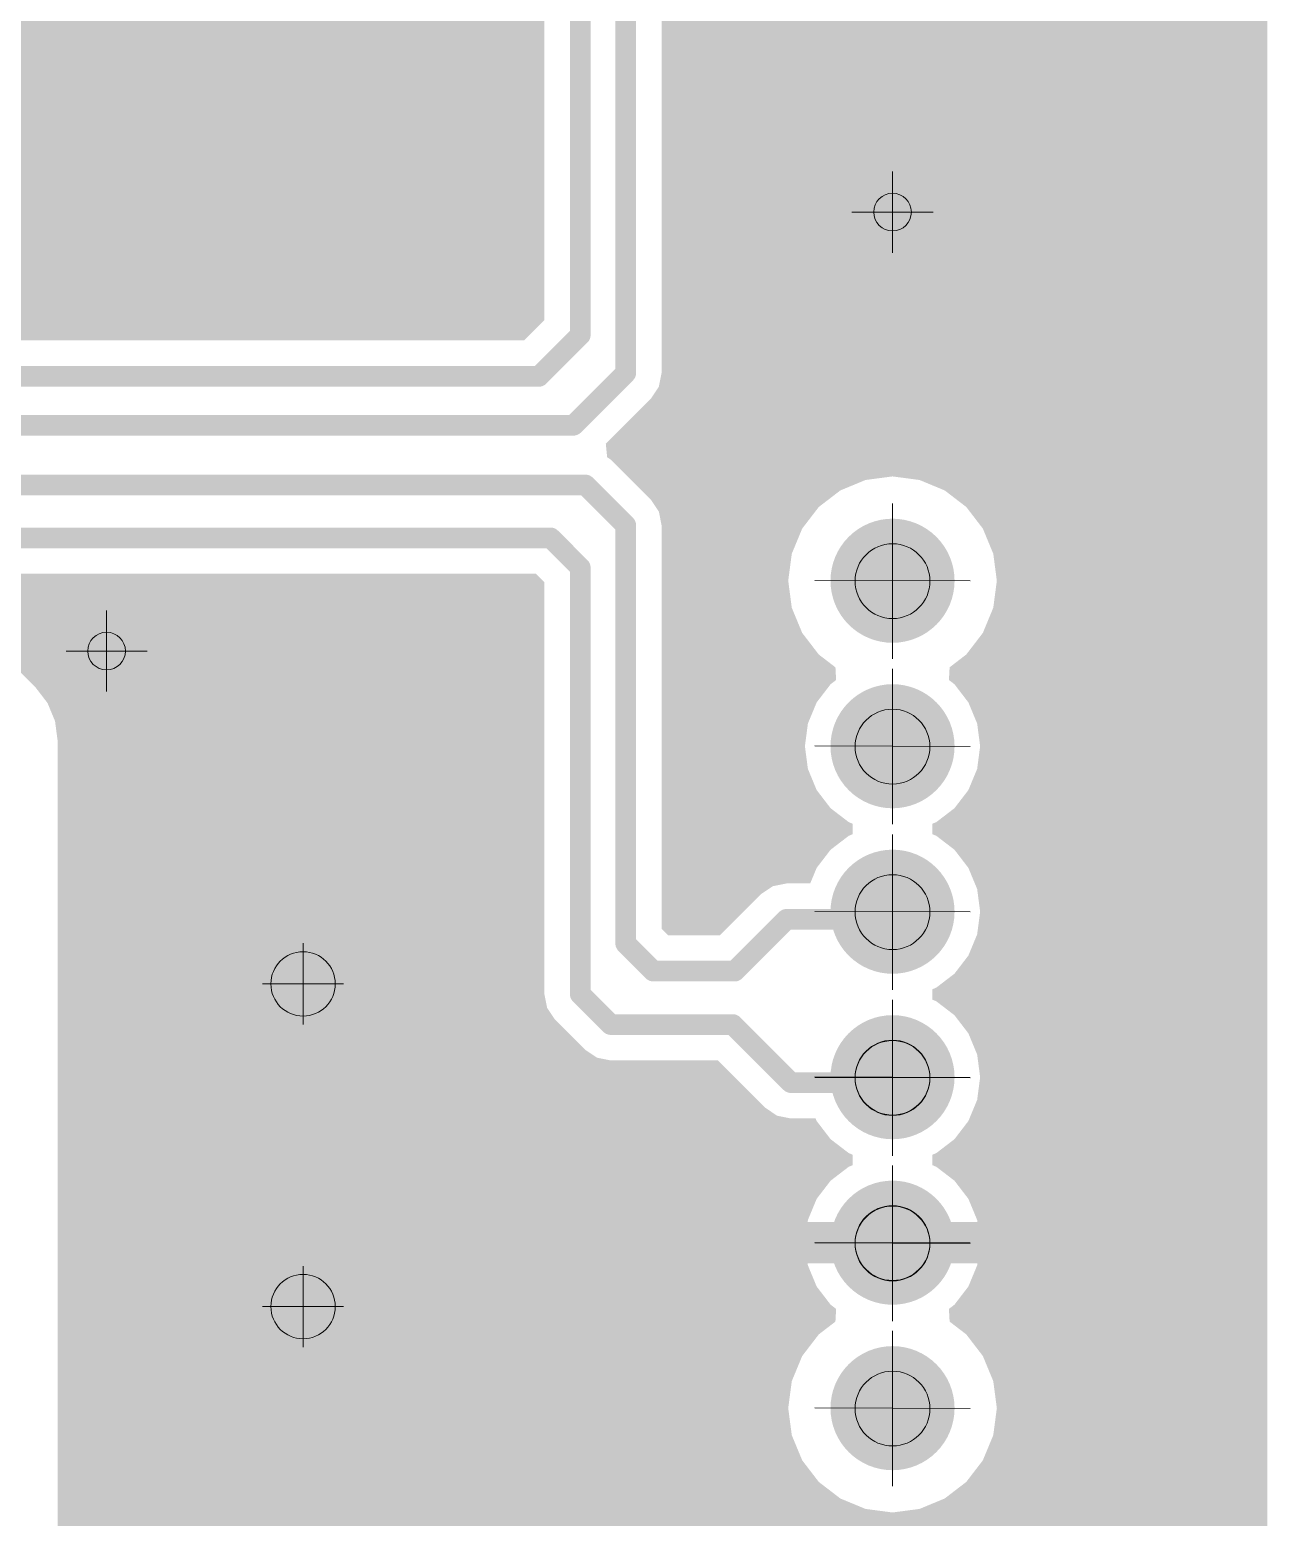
# Model space of a CAD drawing. Header units: inches. Extents: x -14 to 5184, y -66 to 1689.
# Drawn here: x 2331.32 to 2361.19, y 670.75 to 706.64 of the extents above; entities that cross this region are included whole.
import ezdxf

# ---------------------------------------------------------------- set-up
doc = ezdxf.new("R2010")
doc.units = ezdxf.units.IN
doc.header["$MEASUREMENT"] = 0
doc.layers.add('DRILL', color=7, linetype='Continuous', true_color=0xffffff)
doc.layers.add('Drill Gost', color=7, linetype='Continuous')
doc.layers.add('Poligon', color=7, linetype='Continuous')

# ---------------------------------------------------------------- blocks, each defined once
blk = doc.blocks.new('ROUND_4')
at = {"const_width": 0.015748}
blk.add_lwpolyline([(-0.007874, 0, 1), (0.007874, 0, 1)], format="xyb", close=True, dxfattribs=at)
blk = doc.blocks.new('ROUND_26')
at = {"const_width": 0.01969}
blk.add_lwpolyline([(-0.00984, 0, 1), (0.00984, 0, 1)], format="xyb", close=True, dxfattribs=at)
blk = doc.blocks.new('ROUND_23')
at = {"const_width": 0.02953}
blk.add_lwpolyline([(-0.01476, 0, 1), (0.01476, 0, 1)], format="xyb", close=True, dxfattribs=at)
blk = doc.blocks.new('ROUND_5')
at = {"const_width": 0.00492}
blk.add_lwpolyline([(-0.00246, 0, 1), (0.00246, 0, 1)], format="xyb", close=True, dxfattribs=at)
blk = doc.blocks.new('ROUND_32')
at = {"const_width": 0.007874}
blk.add_lwpolyline([(-0.003937, 0, 1), (0.003937, 0, 1)], format="xyb", close=True, dxfattribs=at)
blk = doc.blocks.new('ROUND_8')
at = {"const_width": 0.01181}
blk.add_lwpolyline([(-0.00591, 0, 1), (0.00591, 0, 1)], format="xyb", close=True, dxfattribs=at)

msp = doc.modelspace()

# ---------------------------------------------------------------- hatches: boundary and pattern name
at = {"layer": 'Drill Gost', "lineweight": 9, "transparency": 33554457}
h = msp.add_hatch(color=256, dxfattribs=at)
h.dxf.hatch_style = 1
h.paths.add_polyline_path([(2353.048, 693.3414), (2352.1451, 693.3444), (2352.1451, 694.2372, -0.4118954)])
h.paths.add_polyline_path([(2352.1451, 693.3444), (2352.1451, 692.4313, -0.4142136), (2351.2421, 693.3343, -0.0036367), (2351.2422, 693.3474)])
h = msp.add_hatch(color=256, dxfattribs=at)
h.dxf.hatch_style = 1
h.paths.add_polyline_path([(2353.048, 693.3414), (2352.1451, 693.3444), (2352.1451, 694.2372, -0.4118954)])
h = msp.add_hatch(color=256, dxfattribs=at)
h.dxf.hatch_style = 1
h.paths.add_polyline_path([(2353.0478, 689.3484), (2352.1449, 689.3514), (2352.1449, 690.2442, -0.4118954)])
h.paths.add_polyline_path([(2352.1449, 689.3514), (2352.1449, 688.4383, -0.4142136), (2351.242, 689.3412, -0.0036367), (2351.2421, 689.3544)])
h = msp.add_hatch(color=256, dxfattribs=at)
h.dxf.hatch_style = 1
h.paths.add_polyline_path([(2353.0479, 689.3484), (2352.145, 689.3514), (2352.145, 690.2442, -0.4118954)])
h = msp.add_hatch(color=256, dxfattribs=at)
h.dxf.hatch_style = 1
h.paths.add_polyline_path([(2353.048, 685.3552), (2352.1451, 685.3582), (2352.1451, 686.251, -0.4118954)])
h.paths.add_polyline_path([(2352.1451, 685.3582), (2352.1451, 684.4452, -0.4142136), (2351.2421, 685.3481, -0.0036367), (2351.2422, 685.3612)])
h = msp.add_hatch(color=256, dxfattribs=at)
h.dxf.hatch_style = 1
h.paths.add_polyline_path([(2353.048, 685.3552), (2352.1451, 685.3582), (2352.1451, 686.251, -0.4118954)])
at = {"layer": 'Drill Gost', "transparency": 33554457}
h = msp.add_hatch(color=256, dxfattribs=at)
h.dxf.hatch_style = 1
h.paths.add_polyline_path([(2338.6966, 683.6157), (2337.9194, 683.6157), (2337.9194, 684.3929, -0.4142136)])
at = {"layer": 'Drill Gost', "lineweight": 9, "transparency": 33554457}
h = msp.add_hatch(color=256, dxfattribs=at)
h.dxf.hatch_style = 1
h.paths.add_polyline_path([(2353.0478, 681.3518), (2352.1449, 681.3548), (2352.1449, 682.2476, -0.4118954)])
h.paths.add_polyline_path([(2352.1449, 681.3548), (2352.1449, 680.4417, -0.4142136), (2351.242, 681.3447, -0.0036367), (2351.2421, 681.3578)])
h = msp.add_hatch(color=256, dxfattribs=at)
h.dxf.hatch_style = 1
h.paths.add_polyline_path([(2353.0479, 681.362), (2352.145, 681.3649), (2352.145, 682.2577, -0.4118954)])
h = msp.add_hatch(color=256, dxfattribs=at)
h.dxf.hatch_style = 1
h.paths.add_polyline_path([(2353.048, 677.3587), (2352.1451, 677.3617), (2352.1451, 678.2544, -0.4118954)])
h.paths.add_polyline_path([(2352.1451, 677.3617), (2352.1451, 676.4486, -0.4142136), (2351.2422, 677.3515, -0.0036367), (2351.2422, 677.3646)])
h = msp.add_hatch(color=256, dxfattribs=at)
h.dxf.hatch_style = 1
h.paths.add_polyline_path([(2353.048, 677.3688), (2352.1451, 677.3718), (2352.1451, 678.2646, -0.4118954)])
at = {"layer": 'Drill Gost', "transparency": 33554457}
h = msp.add_hatch(color=256, dxfattribs=at)
h.dxf.hatch_style = 1
h.paths.add_polyline_path([(2338.6966, 675.829), (2337.9194, 675.829), (2337.9194, 676.6061, -0.4142136)])
at = {"layer": 'Drill Gost', "lineweight": 9, "transparency": 33554457}
h = msp.add_hatch(color=256, dxfattribs=at)
h.dxf.hatch_style = 1
h.paths.add_polyline_path([(2353.048, 673.3756), (2352.1451, 673.3786), (2352.1451, 674.2714, -0.4118954)])
h.paths.add_polyline_path([(2352.1451, 673.3786), (2352.1451, 672.4656, -0.4142136), (2351.2422, 673.3685, -0.0036367), (2351.2422, 673.3816)])
h = msp.add_hatch(color=256, dxfattribs=at)
h.dxf.hatch_style = 1
h.paths.add_polyline_path([(2352.1451, 674.2714, -0.4118954), (2353.048, 673.3756), (2352.1451, 673.3786)])

# ---------------------------------------------------------------- linework, layer by layer
at = {"const_width": 0.4991}
for points in [[(2344.6081, 699.2708), (2344.6081, 721.9076)], [(2345.7062, 698.3566), (2345.7062, 721.1643)], [(2344.6081, 699.2708), (2343.6133, 698.276)], [(2343.6133, 698.276), (2300.4521, 698.276)], [(2345.7062, 698.3566), (2344.4452, 697.0956)], [(2344.4452, 697.0956), (2300.3511, 697.0956)], [(2344.7349, 695.6543), (2313.4493, 695.6543)], [(2345.7062, 694.6829), (2344.7349, 695.6543)], [(2345.7062, 684.5901), (2345.7062, 694.6829)], [(2343.8941, 694.3771), (2314.0814, 694.3771)], [(2344.6081, 693.6631), (2343.8941, 694.3771)], [(2344.6081, 683.3701), (2344.6081, 693.6631)], [(2349.588, 685.1745), (2348.3374, 683.9239)], [(2352.0781, 685.1745), (2349.588, 685.1745)], [(2346.3724, 683.9239), (2345.7062, 684.5901)], [(2348.3374, 683.9239), (2346.3724, 683.9239)], [(2345.3433, 682.6349), (2344.6081, 683.3701)], [(2348.2912, 682.6349), (2345.3433, 682.6349)], [(2349.6922, 681.234), (2348.2912, 682.6349)], [(2352.1307, 681.234), (2349.6922, 681.234)]]:
    msp.add_lwpolyline(points, dxfattribs=at)
at = {"layer": 'Drill Gost', "lineweight": 9, "transparency": 33554457}
for p, q in [((2352.1451, 702.2395), (2352.1451, 703.2187)), ((2352.1451, 702.2395), (2351.1659, 702.2395)), ((2352.1451, 702.2395), (2352.1451, 701.2602)), ((2352.1451, 702.2395), (2353.1244, 702.2395)), ((2352.1451, 695.2082), (2352.1451, 691.4603)), ((2352.1451, 695.2082), (2352.1451, 691.4603)), ((2354.019, 693.3382), (2350.2712, 693.3506)), ((2354.019, 693.3382), (2350.2712, 693.3506)), ((2333.1775, 691.6474), (2333.1775, 692.6267)), ((2333.1775, 691.6474), (2332.1983, 691.6474)), ((2333.1775, 691.6474), (2333.1775, 690.6682)), ((2333.1775, 691.6474), (2334.1568, 691.6474)), ((2352.1449, 691.2152), (2352.1449, 687.4673)), ((2352.145, 691.2152), (2352.145, 687.4673)), ((2354.0189, 689.3452), (2350.2711, 689.3576)), ((2354.0189, 689.3452), (2350.2711, 689.3576)), ((2352.1451, 687.222), (2352.1451, 683.4742)), ((2352.1451, 687.222), (2352.1451, 683.4742)), ((2354.019, 685.352), (2350.2712, 685.3644)), ((2354.019, 685.352), (2350.2712, 685.3644)), ((2337.9194, 683.6157), (2337.9194, 684.595)), ((2337.9194, 683.6157), (2336.9402, 683.6157)), ((2337.9194, 683.6157), (2337.9194, 682.6365)), ((2337.9194, 683.6157), (2338.8987, 683.6157)), ((2352.1449, 683.2186), (2352.1449, 679.4707)), ((2352.145, 683.2287), (2352.145, 679.4809)), ((2354.0189, 681.3587), (2350.2711, 681.3712)), ((2354.0189, 681.3486), (2350.2711, 681.361)), ((2352.1451, 679.2356), (2352.1451, 675.4877)), ((2352.1451, 679.2254), (2352.1451, 675.4776)), ((2354.019, 677.3554), (2350.2712, 677.3679)), ((2354.019, 677.3656), (2350.2713, 677.378)), ((2337.9194, 675.829), (2337.9194, 676.8082)), ((2337.9194, 675.829), (2336.9402, 675.829)), ((2337.9194, 675.829), (2337.9194, 674.8497)), ((2337.9194, 675.829), (2338.8987, 675.829)), ((2352.1451, 675.2424), (2352.1451, 671.4946)), ((2352.1451, 675.2424), (2352.1451, 671.4946)), ((2354.019, 673.3724), (2350.2712, 673.3848)), ((2354.019, 673.3724), (2350.2713, 673.3848))]:
    msp.add_line(p, q, dxfattribs=at)
for centre, radius in [((2352.1451, 702.2395), 0.4542), ((2352.1451, 693.3343), 0.9029), ((2352.1451, 693.3343), 0.9029), ((2333.1775, 691.6474), 0.4542), ((2352.145, 689.3412), 0.9029), ((2352.1449, 689.3412), 0.9029), ((2352.1451, 685.3481), 0.9029), ((2352.1451, 685.3481), 0.9029), ((2337.9194, 683.6157), 0.7771), ((2352.145, 681.3548), 0.9029), ((2352.1449, 681.3447), 0.9029), ((2352.1451, 677.3617), 0.9029), ((2352.1451, 677.3515), 0.9029), ((2337.9194, 675.829), 0.7771), ((2352.1451, 673.3685), 0.9029), ((2352.1451, 673.3685), 0.9029)]:
    msp.add_circle(centre, radius, dxfattribs=at)
at = {"layer": 'Poligon', "color": 252}
for points in [[(2361.1886, 698.3566), (2361.1886, 709.7939), (2346.5714, 698.3566), (2346.5714, 709.7939)], [(2343.743, 706.4584), (2343.743, 707.6521), (2290.9681, 706.4584), (2292.1618, 707.6521)], [(2343.743, 706.2709), (2343.743, 706.4584), (2290.6874, 706.2709), (2290.9681, 706.4584)], [(2343.743, 705.8494), (2343.743, 706.0734), (2286.7139, 705.8494), (2287.0059, 706.0734)], [(2343.743, 706.0734), (2343.743, 706.205), (2287.0059, 706.0734), (2287.1069, 706.205)], [(2343.743, 706.205), (2343.743, 706.2709), (2290.3563, 706.205), (2290.6874, 706.2709)], [(2343.743, 705.6606), (2343.743, 705.7086), (2286.0091, 705.6606), (2286.374, 705.7086)], [(2343.743, 705.7086), (2343.743, 705.8494), (2286.374, 705.7086), (2286.7139, 705.8494)], [(2343.743, 703.8378), (2343.743, 705.6606), (2284.5282, 703.8378), (2284.5282, 705.6606)], [(2343.743, 703.7898), (2343.743, 703.8378), (2304.7443, 703.7898), (2304.3795, 703.8378)], [(2343.743, 703.649), (2343.743, 703.7898), (2305.0843, 703.649), (2304.7443, 703.7898)], [(2343.743, 703.425), (2343.743, 703.649), (2305.3762, 703.425), (2305.0843, 703.649)], [(2343.743, 703.133), (2343.743, 703.425), (2305.6002, 703.133), (2305.3762, 703.425)], [(2343.743, 702.793), (2343.743, 703.133), (2305.7411, 702.793), (2305.6002, 703.133)], [(2343.743, 702.4282), (2343.743, 702.793), (2305.7891, 702.4282), (2305.7411, 702.793)], [(2343.743, 702.0634), (2343.743, 702.4282), (2305.7411, 702.0634), (2305.7891, 702.4282)], [(2343.743, 701.4314), (2343.743, 701.7234), (2305.3762, 701.4314), (2305.6002, 701.7234)], [(2343.743, 701.7234), (2343.743, 702.0634), (2305.6002, 701.7234), (2305.7411, 702.0634)], [(2343.743, 701.2074), (2343.743, 701.4314), (2305.0843, 701.2074), (2305.3762, 701.4314)], [(2343.743, 700.6472), (2343.743, 701.0186), (2284.5282, 700.6472), (2284.5282, 701.0186)], [(2343.743, 701.0186), (2343.743, 701.0666), (2304.3795, 701.0186), (2304.7443, 701.0666)], [(2343.743, 701.0666), (2343.743, 701.2074), (2304.7443, 701.0666), (2305.0843, 701.2074)], [(2343.743, 700.5992), (2343.743, 700.6472), (2298.4531, 700.5992), (2298.0883, 700.6472)], [(2343.743, 700.4583), (2343.743, 700.5992), (2298.7931, 700.4583), (2298.4531, 700.5992)], [(2343.743, 700.2343), (2343.743, 700.4583), (2299.0851, 700.2343), (2298.7931, 700.4583)], [(2343.743, 700.099), (2343.743, 700.2343), (2299.1889, 700.099), (2299.0851, 700.2343)], [(2343.743, 700.0331), (2343.743, 700.099), (2299.8254, 700.0331), (2299.4944, 700.099)], [(2343.743, 699.8456), (2343.743, 700.0331), (2300.1061, 699.8456), (2299.8254, 700.0331)], [(2343.743, 699.6292), (2343.743, 699.8456), (2300.3225, 699.6292), (2300.1061, 699.8456)], [(2343.255, 699.1412), (2343.743, 699.6292), (2300.8105, 699.1412), (2300.3225, 699.6292)], [(2361.1886, 698.0255), (2361.1886, 698.3566), (2346.5055, 698.0255), (2346.5714, 698.3566)], [(2361.1886, 697.7449), (2361.1886, 698.0255), (2346.318, 697.7449), (2346.5055, 698.0255)], [(2361.1886, 696.6521), (2361.1886, 697.7449), (2345.2252, 696.6521), (2346.318, 697.7449)], [(2361.1886, 696.3257), (2361.1886, 696.6521), (2345.2574, 696.3257), (2345.2252, 696.6521)], [(2361.1886, 696.266), (2361.1886, 696.3257), (2345.3467, 696.266), (2345.2574, 696.3257)], [(2361.1886, 695.8611), (2361.1886, 696.266), (2345.7516, 695.8611), (2345.3467, 696.266)], [(2351.4936, 695.7753), (2352.1451, 695.8611), (2345.8374, 695.7753), (2345.7516, 695.8611)], [(2350.8865, 695.5238), (2351.4936, 695.7753), (2346.0888, 695.5238), (2345.8374, 695.7753)], [(2361.1886, 695.7753), (2361.1886, 695.8611), (2352.7966, 695.7753), (2352.1451, 695.8611)], [(2361.1886, 695.5238), (2361.1886, 695.7753), (2353.4038, 695.5238), (2352.7966, 695.7753)], [(2350.5879, 695.2947), (2350.8865, 695.5238), (2346.318, 695.2947), (2346.0888, 695.5238)], [(2350.3652, 695.1238), (2350.5879, 695.2947), (2346.4322, 695.1238), (2346.318, 695.2947)], [(2361.1886, 695.1238), (2361.1886, 695.5238), (2353.9251, 695.1238), (2353.4038, 695.5238)], [(2350.2809, 695.014), (2350.3652, 695.1238), (2346.5055, 695.014), (2346.4322, 695.1238)], [(2350.0269, 694.6829), (2350.2809, 695.014), (2346.5714, 694.6829), (2346.5055, 695.014)], [(2361.1886, 694.6025), (2361.1886, 695.1238), (2354.3251, 694.6025), (2353.9251, 695.1238)], [(2349.9651, 694.6025), (2350.0269, 694.6829), (2346.5714, 694.6025), (2346.5714, 694.6829)], [(2349.7137, 693.9954), (2349.9651, 694.6025), (2346.5714, 693.9954), (2346.5714, 694.6025)], [(2361.1886, 693.9954), (2361.1886, 694.6025), (2354.5766, 693.9954), (2354.3251, 694.6025)], [(2349.6279, 693.3439), (2349.7137, 693.9954), (2346.5714, 693.3439), (2346.5714, 693.9954)], [(2361.1886, 693.3439), (2361.1886, 693.9954), (2354.6624, 693.3439), (2354.5766, 693.9954)], [(2343.743, 693.3047), (2343.5358, 693.5119), (2328.919, 693.3047), (2328.9893, 693.5119)], [(2343.743, 693.2584), (2343.743, 693.3047), (2328.9032, 693.2584), (2328.919, 693.3047)], [(2343.743, 693.0234), (2343.743, 693.2584), (2329.2094, 693.0234), (2328.9032, 693.2584)], [(2349.7137, 692.6923), (2349.6279, 693.3439), (2346.5714, 692.6923), (2346.5714, 693.3439)], [(2361.1886, 692.6923), (2361.1886, 693.3439), (2354.5766, 692.6923), (2354.6624, 693.3439)], [(2343.743, 690.7683), (2343.743, 693.0234), (2331.4646, 690.7683), (2329.2094, 693.0234)], [(2349.9651, 692.0852), (2349.7137, 692.6923), (2346.5714, 692.0852), (2346.5714, 692.6923)], [(2361.1886, 692.0852), (2361.1886, 692.6923), (2354.3251, 692.0852), (2354.5766, 692.6923)], [(2350.3652, 691.5639), (2349.9651, 692.0852), (2346.5714, 691.5639), (2346.5714, 692.0852)], [(2361.1886, 691.5639), (2361.1886, 692.0852), (2353.9251, 691.5639), (2354.3251, 692.0852)], [(2350.7672, 691.2554), (2350.3652, 691.5639), (2346.5714, 691.2554), (2346.5714, 691.5639)], [(2361.1886, 691.2554), (2361.1886, 691.5639), (2353.5231, 691.2554), (2353.9251, 691.5639)], [(2350.7841, 690.9488), (2350.7672, 691.2554), (2346.5714, 690.9488), (2346.5714, 691.2554)], [(2361.1886, 690.9488), (2361.1886, 691.2554), (2353.5062, 690.9488), (2353.5231, 691.2554)], [(2343.743, 690.3929), (2343.743, 690.7683), (2331.7526, 690.3929), (2331.4646, 690.7683)], [(2350.65, 690.8459), (2350.7841, 690.9488), (2346.5714, 690.8459), (2346.5714, 690.9488)], [(2350.3139, 690.408), (2350.65, 690.8459), (2346.5714, 690.408), (2346.5714, 690.8459)], [(2361.1886, 690.8459), (2361.1886, 690.9488), (2353.6403, 690.8459), (2353.5062, 690.9488)], [(2361.1886, 690.408), (2361.1886, 690.8459), (2353.9763, 690.408), (2353.6403, 690.8459)], [(2343.743, 689.9558), (2343.743, 690.3929), (2331.9336, 689.9558), (2331.7526, 690.3929)], [(2350.1027, 689.898), (2350.3139, 690.408), (2346.5714, 689.898), (2346.5714, 690.408)], [(2361.1886, 689.898), (2361.1886, 690.408), (2354.1876, 689.898), (2353.9763, 690.408)], [(2343.743, 689.4867), (2343.743, 689.9558), (2331.9954, 689.4867), (2331.9336, 689.9558)], [(2350.0307, 689.3507), (2350.1027, 689.898), (2346.5714, 689.3507), (2346.5714, 689.898)], [(2361.1886, 689.3507), (2361.1886, 689.898), (2354.2596, 689.3507), (2354.1876, 689.898)], [(2343.743, 683.3701), (2343.743, 689.4867), (2331.9954, 683.3701), (2331.9954, 689.4867)], [(2350.1027, 688.8035), (2350.0307, 689.3507), (2346.5714, 688.8035), (2346.5714, 689.3507)], [(2361.1886, 688.8035), (2361.1886, 689.3507), (2354.1876, 688.8035), (2354.2596, 689.3507)], [(2350.3139, 688.2935), (2350.1027, 688.8035), (2346.5714, 688.2935), (2346.5714, 688.8035)], [(2361.1886, 688.2935), (2361.1886, 688.8035), (2353.9763, 688.2935), (2354.1876, 688.8035)], [(2350.65, 687.8556), (2350.3139, 688.2935), (2346.5714, 687.8556), (2346.5714, 688.2935)], [(2361.1886, 687.8556), (2361.1886, 688.2935), (2353.6403, 687.8556), (2353.9763, 688.2935)], [(2351.0879, 687.5196), (2350.65, 687.8556), (2346.5714, 687.5196), (2346.5714, 687.8556)], [(2361.1886, 687.5196), (2361.1886, 687.8556), (2353.2024, 687.5196), (2353.6403, 687.8556)], [(2351.1811, 687.481), (2351.0879, 687.5196), (2346.5714, 687.481), (2346.5714, 687.5196)], [(2351.1811, 687.2274), (2351.1811, 687.481), (2346.5714, 687.2274), (2346.5714, 687.481)], [(2361.1886, 687.481), (2361.1886, 687.5196), (2353.1092, 687.481), (2353.2024, 687.5196)], [(2361.1886, 687.2274), (2361.1886, 687.481), (2353.1092, 687.2274), (2353.1092, 687.481)], [(2351.0879, 687.1888), (2351.1811, 687.2274), (2346.5714, 687.1888), (2346.5714, 687.2274)], [(2350.65, 686.8528), (2351.0879, 687.1888), (2346.5714, 686.8528), (2346.5714, 687.1888)], [(2361.1886, 687.1888), (2361.1886, 687.2274), (2353.2024, 687.1888), (2353.1092, 687.2274)], [(2361.1886, 686.8528), (2361.1886, 687.1888), (2353.6403, 686.8528), (2353.2024, 687.1888)], [(2350.3139, 686.4149), (2350.65, 686.8528), (2346.5714, 686.4149), (2346.5714, 686.8528)], [(2361.1886, 686.4149), (2361.1886, 686.8528), (2353.9763, 686.4149), (2353.6403, 686.8528)], [(2350.1585, 686.0397), (2350.3139, 686.4149), (2346.5714, 686.0397), (2346.5714, 686.4149)], [(2361.1886, 685.9049), (2361.1886, 686.4149), (2354.1876, 685.9049), (2353.9763, 686.4149)], [(2349.2569, 685.9738), (2349.588, 686.0397), (2346.5714, 685.9738), (2346.5714, 686.0397)], [(2348.9762, 685.7863), (2349.2569, 685.9738), (2346.5714, 685.7863), (2346.5714, 685.9738)], [(2348.1384, 684.9484), (2348.9762, 685.7863), (2346.5714, 684.9484), (2346.5714, 685.7863)], [(2361.1886, 685.3576), (2361.1886, 685.9049), (2354.2596, 685.3576), (2354.1876, 685.9049)], [(2361.1886, 684.8104), (2361.1886, 685.3576), (2354.1876, 684.8104), (2354.2596, 685.3576)], [(2347.979, 684.7891), (2348.1384, 684.9484), (2346.7307, 684.7891), (2346.5714, 684.9484)], [(2361.1886, 684.3004), (2361.1886, 684.8104), (2353.9763, 684.3004), (2354.1876, 684.8104)], [(2361.1886, 683.8625), (2361.1886, 684.3004), (2353.6403, 683.8625), (2353.9763, 684.3004)], [(2361.1886, 683.5264), (2361.1886, 683.8625), (2353.2024, 683.5264), (2353.6403, 683.8625)], [(2361.1886, 683.4878), (2361.1886, 683.5264), (2353.1092, 683.4878), (2353.2024, 683.5264)], [(2361.1886, 683.2343), (2361.1886, 683.4878), (2353.1092, 683.2343), (2353.1092, 683.4878)], [(2343.8088, 683.039), (2343.743, 683.3701), (2331.9954, 683.039), (2331.9954, 683.3701)], [(2361.1886, 683.1957), (2361.1886, 683.2343), (2353.2024, 683.1957), (2353.1092, 683.2343)], [(2361.1886, 682.8597), (2361.1886, 683.1957), (2353.6403, 682.8597), (2353.2024, 683.1957)], [(2343.9964, 682.7583), (2343.8088, 683.039), (2331.9954, 682.7583), (2331.9954, 683.039)], [(2344.7316, 682.0232), (2343.9964, 682.7583), (2331.9954, 682.0232), (2331.9954, 682.7583)], [(2361.1886, 682.4217), (2361.1886, 682.8597), (2353.9763, 682.4217), (2353.6403, 682.8597)], [(2361.1886, 681.9118), (2361.1886, 682.4217), (2354.1876, 681.9118), (2353.9763, 682.4217)], [(2345.0122, 681.8356), (2344.7316, 682.0232), (2331.9954, 681.8356), (2331.9954, 682.0232)], [(2345.3433, 681.7698), (2345.0122, 681.8356), (2331.9954, 681.7698), (2331.9954, 681.8356)], [(2349.0804, 680.6222), (2347.9329, 681.7698), (2331.9954, 680.6222), (2331.9954, 681.7698)], [(2361.1886, 681.3645), (2361.1886, 681.9118), (2354.2596, 681.3645), (2354.1876, 681.9118)], [(2361.1886, 680.8172), (2361.1886, 681.3645), (2354.1876, 680.8172), (2354.2596, 681.3645)], [(2349.3611, 680.4347), (2349.0804, 680.6222), (2331.9954, 680.4347), (2331.9954, 680.6222)], [(2361.1886, 680.3073), (2361.1886, 680.8172), (2353.9763, 680.3073), (2354.1876, 680.8172)], [(2349.6922, 680.3688), (2349.3611, 680.4347), (2331.9954, 680.3688), (2331.9954, 680.4347)], [(2350.3139, 680.3073), (2350.2885, 680.3688), (2331.9954, 680.3073), (2331.9954, 680.3688)], [(2350.65, 679.8693), (2350.3139, 680.3073), (2331.9954, 679.8693), (2331.9954, 680.3073)], [(2361.1886, 679.8693), (2361.1886, 680.3073), (2353.6403, 679.8693), (2353.9763, 680.3073)], [(2351.0879, 679.5333), (2350.65, 679.8693), (2331.9954, 679.5333), (2331.9954, 679.8693)], [(2361.1886, 679.5333), (2361.1886, 679.8693), (2353.2024, 679.5333), (2353.6403, 679.8693)], [(2351.1811, 679.4947), (2351.0879, 679.5333), (2331.9954, 679.4947), (2331.9954, 679.5333)], [(2351.1811, 679.2412), (2351.1811, 679.4947), (2331.9954, 679.2412), (2331.9954, 679.4947)], [(2361.1886, 679.4947), (2361.1886, 679.5333), (2353.1092, 679.4947), (2353.2024, 679.5333)], [(2361.1886, 679.2412), (2361.1886, 679.4947), (2353.1092, 679.2412), (2353.1092, 679.4947)], [(2351.0879, 679.2026), (2351.1811, 679.2412), (2331.9954, 679.2026), (2331.9954, 679.2412)], [(2350.65, 678.8665), (2351.0879, 679.2026), (2331.9954, 678.8665), (2331.9954, 679.2026)], [(2361.1886, 679.2026), (2361.1886, 679.2412), (2353.2024, 679.2026), (2353.1092, 679.2412)], [(2361.1886, 678.8665), (2361.1886, 679.2026), (2353.6403, 678.8665), (2353.2024, 679.2026)], [(2350.3139, 678.4286), (2350.65, 678.8665), (2331.9954, 678.4286), (2331.9954, 678.8665)], [(2361.1886, 678.4286), (2361.1886, 678.8665), (2353.9763, 678.4286), (2353.6403, 678.8665)], [(2350.1027, 677.9187), (2350.3139, 678.4286), (2331.9954, 677.9187), (2331.9954, 678.4286)], [(2361.1886, 677.9187), (2361.1886, 678.4286), (2354.1876, 677.9187), (2353.9763, 678.4286)], [(2350.0964, 677.8705), (2350.1027, 677.9187), (2331.9954, 677.8705), (2331.9954, 677.9187)], [(2361.1886, 676.8722), (2361.1886, 677.8705), (2331.9954, 676.8722), (2331.9954, 677.8705)], [(2361.1886, 677.8705), (2361.1886, 677.9187), (2354.1939, 677.8705), (2354.1876, 677.9187)], [(2350.1027, 676.8241), (2350.0964, 676.8722), (2331.9954, 676.8241), (2331.9954, 676.8722)], [(2350.3139, 676.3142), (2350.1027, 676.8241), (2331.9954, 676.3142), (2331.9954, 676.8241)], [(2361.1886, 676.3142), (2361.1886, 676.8241), (2353.9763, 676.3142), (2354.1876, 676.8241)], [(2361.1886, 676.8241), (2361.1886, 676.8722), (2354.1876, 676.8241), (2354.1939, 676.8722)], [(2350.65, 675.8762), (2350.3139, 676.3142), (2331.9954, 675.8762), (2331.9954, 676.3142)], [(2361.1886, 675.8762), (2361.1886, 676.3142), (2353.6403, 675.8762), (2353.9763, 676.3142)], [(2350.7841, 675.7733), (2350.65, 675.8762), (2331.9954, 675.7733), (2331.9954, 675.8762)], [(2361.1886, 675.7733), (2361.1886, 675.8762), (2353.5062, 675.7733), (2353.6403, 675.8762)], [(2350.7672, 675.4667), (2350.7841, 675.7733), (2331.9954, 675.4667), (2331.9954, 675.7733)], [(2361.1886, 675.4667), (2361.1886, 675.7733), (2353.5231, 675.4667), (2353.5062, 675.7733)], [(2350.3652, 675.1582), (2350.7672, 675.4667), (2331.9954, 675.1582), (2331.9954, 675.4667)], [(2349.9651, 674.6369), (2350.3652, 675.1582), (2331.9954, 674.6369), (2331.9954, 675.1582)], [(2361.1886, 675.1582), (2361.1886, 675.4667), (2353.9251, 675.1582), (2353.5231, 675.4667)], [(2361.1886, 674.6369), (2361.1886, 675.1582), (2354.3251, 674.6369), (2353.9251, 675.1582)], [(2349.7137, 674.0298), (2349.9651, 674.6369), (2331.9954, 674.0298), (2331.9954, 674.6369)], [(2361.1886, 674.0298), (2361.1886, 674.6369), (2354.5766, 674.0298), (2354.3251, 674.6369)], [(2349.6279, 673.3783), (2349.7137, 674.0298), (2331.9954, 673.3783), (2331.9954, 674.0298)], [(2361.1886, 673.3783), (2361.1886, 674.0298), (2354.6624, 673.3783), (2354.5766, 674.0298)], [(2349.7137, 672.7268), (2349.6279, 673.3783), (2331.9954, 672.7268), (2331.9954, 673.3783)], [(2361.1886, 672.7268), (2361.1886, 673.3783), (2354.5766, 672.7268), (2354.6624, 673.3783)], [(2349.9651, 672.1197), (2349.7137, 672.7268), (2331.9954, 672.1197), (2331.9954, 672.7268)], [(2361.1886, 672.1197), (2361.1886, 672.7268), (2354.3251, 672.1197), (2354.5766, 672.7268)], [(2350.3652, 671.5983), (2349.9651, 672.1197), (2331.9954, 671.5983), (2331.9954, 672.1197)], [(2361.1886, 671.5983), (2361.1886, 672.1197), (2353.9251, 671.5983), (2354.3251, 672.1197)], [(2350.8865, 671.1983), (2350.3652, 671.5983), (2331.9954, 671.1983), (2331.9954, 671.5983)], [(2361.1886, 671.1983), (2361.1886, 671.5983), (2353.4038, 671.1983), (2353.9251, 671.5983)], [(2351.4936, 670.9468), (2350.8865, 671.1983), (2331.9954, 670.9468), (2331.9954, 671.1983)], [(2352.1451, 670.861), (2351.4936, 670.9468), (2331.9954, 670.861), (2331.9954, 670.9468)], [(2361.1886, 656.4597), (2361.1886, 670.861), (2331.9954, 656.4597), (2331.9954, 670.861)], [(2361.1886, 670.861), (2361.1886, 670.9468), (2352.1451, 670.861), (2352.7966, 670.9468)], [(2361.1886, 670.9468), (2361.1886, 671.1983), (2352.7966, 670.9468), (2353.4038, 671.1983)]]:
    msp.add_solid(points, dxfattribs=at)

# ---------------------------------------------------------------- block references
at = {"xscale": -50.7125995, "yscale": 50.7125995, "zscale": 50.7125995}
for name, p in [('ROUND_4', (2352.1451, 702.2388)), ('ROUND_5', (2344.6081, 699.2708)), ('ROUND_5', (2344.6081, 699.2708)), ('ROUND_5', (2343.6133, 698.276)), ('ROUND_5', (2343.6133, 698.276)), ('ROUND_5', (2345.7062, 698.3566)), ('ROUND_5', (2345.7062, 698.3566)), ('ROUND_5', (2344.4452, 697.0956)), ('ROUND_5', (2344.4452, 697.0956)), ('ROUND_5', (2344.7349, 695.6543)), ('ROUND_5', (2344.7349, 695.6543)), ('ROUND_5', (2345.7062, 694.6829)), ('ROUND_5', (2345.7062, 694.6829)), ('ROUND_5', (2343.8941, 694.3771)), ('ROUND_5', (2343.8941, 694.3771)), ('ROUND_23', (2352.1451, 693.3439)), ('ROUND_5', (2344.6081, 693.6631)), ('ROUND_5', (2344.6081, 693.6631)), ('ROUND_4', (2333.1778, 691.6468)), ('ROUND_23', (2352.1451, 689.3507)), ('ROUND_23', (2352.1451, 685.3576)), ('ROUND_5', (2349.588, 685.1745)), ('ROUND_5', (2349.588, 685.1745)), ('ROUND_5', (2352.0781, 685.1745)), ('ROUND_26', (2337.9196, 683.6152)), ('ROUND_5', (2345.7062, 684.5901)), ('ROUND_5', (2345.7062, 684.5901)), ('ROUND_5', (2346.3724, 683.9239)), ('ROUND_5', (2346.3724, 683.9239)), ('ROUND_5', (2348.3374, 683.9239)), ('ROUND_5', (2348.3374, 683.9239)), ('ROUND_5', (2344.6081, 683.3701)), ('ROUND_5', (2344.6081, 683.3701)), ('ROUND_5', (2345.3433, 682.6349)), ('ROUND_5', (2345.3433, 682.6349)), ('ROUND_5', (2348.2912, 682.6349)), ('ROUND_5', (2348.2912, 682.6349)), ('ROUND_23', (2352.1451, 681.3645)), ('ROUND_5', (2349.6922, 681.234)), ('ROUND_5', (2349.6922, 681.234)), ('ROUND_5', (2352.1307, 681.234)), ('ROUND_23', (2352.1451, 677.3714)), ('ROUND_26', (2337.9196, 675.8286)), ('ROUND_23', (2352.1451, 673.3783))]:
    msp.add_blockref(name, p, dxfattribs=at)
at = {"layer": 'DRILL', "color": 1, "xscale": -50.7125995, "yscale": 50.7125995, "zscale": 50.7125995}
for name, p in [('ROUND_32', (2352.1451, 702.2388)), ('ROUND_4', (2352.1451, 693.3439)), ('ROUND_32', (2333.1778, 691.6468)), ('ROUND_4', (2352.1451, 689.3507)), ('ROUND_4', (2352.1451, 685.3576)), ('ROUND_8', (2337.9196, 683.6152)), ('ROUND_4', (2352.1451, 681.3645)), ('ROUND_4', (2352.1451, 677.3714)), ('ROUND_8', (2337.9196, 675.8286)), ('ROUND_4', (2352.1451, 673.3783))]:
    msp.add_blockref(name, p, dxfattribs=at)

doc.saveas('drawing.dxf')
